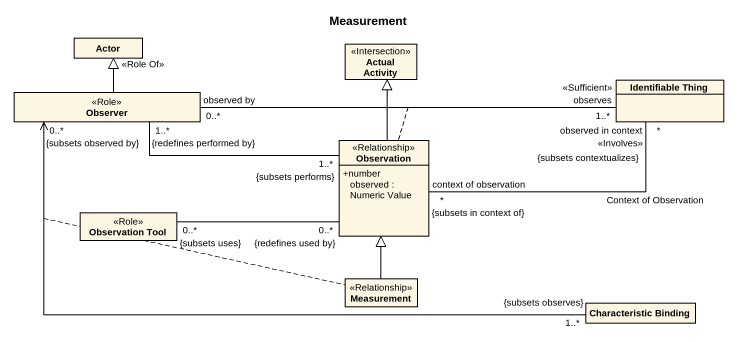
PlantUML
@startuml
title Measurement
hide circle
hide empty members
skinparam classAttributeIconSize 0
class "Actor" as Actor_
class "Actual Activity" as Actual_Activity <<Intersection>>
class Observer <<Role>>
class "Identifiable Thing" as Identifiable_Thing
class Observation <<Relationship>> {
  +number observed : Numeric Value
}
class "Observation Tool" as Observation_Tool <<Role>>
class Measurement <<Relationship>>
class "Characteristic Binding" as Characteristic_Binding
Observer -up-|> Actor_ : <<Role Of>>
Observer "observed by\n0..*" -right- "observes\n1..*\n<<Sufficient>>" Identifiable_Thing
(Observer, Identifiable_Thing) .. Observation
Observer "0..*\n{subsets observed by}" <-right- "1..*\n{subsets observes}" Characteristic_Binding
(Observer, Characteristic_Binding) .. Measurement
Observation -up-|> Actual_Activity
Observation "1..*\n{subsets performs}" -left- "1..*\n{redefines performed by}" Observer
Observation "context of observation\n*\n{subsets in context of}" -right- "observed in context\n<<Involves>>\n*\n{subsets contextualizes}" Identifiable_Thing : Context of Observation
Observation_Tool "0..*\n{subsets uses}" -right- "0..*\n{redefines used by}" Observation
Measurement -up-|> Observation
@enduml
